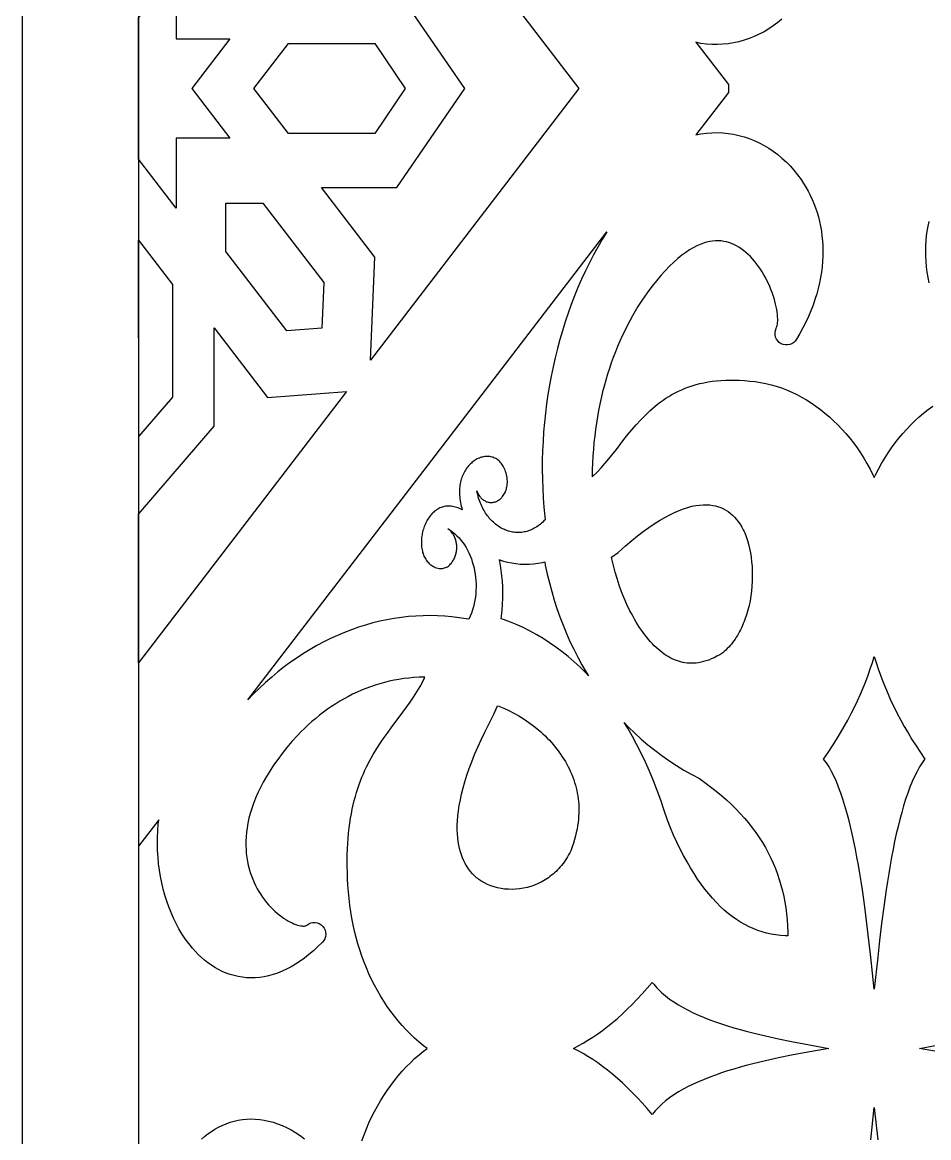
# Model space of a CAD drawing. Extents: x -400 to 400, y -350 to 350.
# Drawn here: x -400 to -244, y -15.4 to 176.6 of the extents above; entities that cross this region are included whole.
import ezdxf

# ---------------------------------------------------------------- set-up
doc = ezdxf.new("R2010")
doc.units = 0
doc.header["$MEASUREMENT"] = 0
doc.layers.add('LAYER_1', color=18, linetype='CONTINUOUS')

msp = doc.modelspace()

# ---------------------------------------------------------------- linework, layer by layer
at = {"layer": 'LAYER_1'}
for points in [[(-400, -350), (400, -350), (400, 350), (-400, 350)], [(-380, 330), (-380, -330), (380, -330), (380, 330)], [(-304.2, 165.2), (-340.08, 118.43), (-339.31, 136.17), (-348.51, 148.15), (-335.5, 148.15), (-323.82, 165.2), (-335.5, 182.26), (-348.51, 182.26), (-339.31, 194.24), (-340.08, 211.98)], [(-373.54, 173.74), (-364.28, 173.74), (-370.83, 165.21), (-370.83, 165.2), (-370.83, 165.19), (-364.28, 156.66), (-373.54, 156.66), (-373.54, 144.6), (-380, 153.03), (-380, 177.38), (-373.54, 185.8)], [(-334.11, 165.2), (-339.34, 157.45), (-354.2, 157.45), (-360.14, 165.2), (-354.2, 172.96), (-339.34, 172.96)], [(-348.09, 131.8), (-348.43, 123.94), (-354.46, 123.5), (-364.96, 137.19), (-364.96, 145.49), (-358.59, 145.49)], [(-300.16, 139.25), (-300.93, 137.93), (-301.67, 136.58), (-302.38, 135.21), (-303.06, 133.81), (-303.71, 132.4), (-304.34, 130.96), (-304.93, 129.51), (-305.5, 128.04), (-306.03, 126.55), (-306.54, 125.04), (-307.02, 123.52), (-307.46, 121.99), (-307.88, 120.44), (-308.27, 118.88), (-308.62, 117.31), (-308.95, 115.73), (-309.25, 114.14), (-309.51, 112.54), (-309.74, 110.94), (-309.95, 109.33), (-310.12, 107.72), (-310.26, 106.1), (-310.36, 104.48), (-310.44, 102.86), (-310.48, 101.24), (-310.49, 99.62), (-310.47, 98), (-310.41, 96.38), (-310.33, 94.77), (-310.2, 93.16), (-310.05, 91.56), (-310.01, 90.99), (-310.21, 90.79), (-310.4, 90.59), (-310.61, 90.41), (-310.81, 90.24), (-311.01, 90.07), (-311.22, 89.92), (-311.43, 89.78), (-311.64, 89.65), (-311.86, 89.52), (-312.07, 89.41), (-312.29, 89.31), (-312.51, 89.21), (-312.73, 89.13), (-312.95, 89.05), (-313.17, 88.99), (-313.4, 88.93), (-313.62, 88.89), (-313.84, 88.85), (-314.07, 88.82), (-314.29, 88.8), (-314.51, 88.79), (-314.74, 88.79), (-314.96, 88.8), (-315.18, 88.81), (-315.41, 88.84), (-315.63, 88.87), (-315.85, 88.92), (-316.07, 88.97), (-316.28, 89.03), (-316.5, 89.1), (-316.71, 89.17), (-316.92, 89.26), (-317.13, 89.35), (-317.34, 89.45), (-317.55, 89.56), (-317.75, 89.68), (-317.95, 89.8), (-318.15, 89.94), (-318.34, 90.08), (-318.53, 90.23), (-318.72, 90.38), (-318.91, 90.55), (-319.09, 90.72), (-319.26, 90.9), (-319.44, 91.08), (-319.61, 91.28), (-319.77, 91.48), (-319.93, 91.69), (-320.09, 91.9), (-320.24, 92.12), (-320.38, 92.35), (-320.52, 92.59), (-320.66, 92.83), (-320.79, 93.08), (-320.91, 93.34), (-321.03, 93.6), (-321.14, 93.87), (-321.25, 94.15), (-321.35, 94.43), (-321.44, 94.72), (-321.53, 95.02), (-321.61, 95.32), (-321.69, 95.63), (-321.75, 95.94), (-321.65, 95.7), (-321.53, 95.46), (-321.4, 95.23), (-321.25, 95.02), (-321.15, 94.89), (-321.04, 94.77), (-320.93, 94.65), (-320.81, 94.55), (-320.7, 94.46), (-320.58, 94.37), (-320.46, 94.29), (-320.33, 94.22), (-320.21, 94.16), (-320.08, 94.1), (-319.95, 94.06), (-319.82, 94.02), (-319.69, 93.99), (-319.56, 93.97), (-319.43, 93.95), (-319.29, 93.95), (-319.16, 93.95), (-319.03, 93.97), (-318.89, 93.99), (-318.76, 94.01), (-318.63, 94.05), (-318.5, 94.1), (-318.37, 94.15), (-318.25, 94.21), (-318.12, 94.28), (-318, 94.36), (-317.88, 94.45), (-317.76, 94.55), (-317.65, 94.65), (-317.53, 94.77), (-317.43, 94.89), (-317.32, 95.02), (-317.21, 95.16), (-317.1, 95.32), (-317, 95.49), (-316.9, 95.66), (-316.82, 95.85), (-316.74, 96.04), (-316.67, 96.25), (-316.62, 96.46), (-316.57, 96.68), (-316.53, 96.91), (-316.51, 97.15), (-316.5, 97.4), (-316.5, 97.66), (-316.51, 97.92), (-316.54, 98.19), (-316.58, 98.47), (-316.64, 98.76), (-316.72, 99.03), (-316.8, 99.29), (-316.89, 99.54), (-316.99, 99.77), (-317.09, 99.99), (-317.2, 100.2), (-317.32, 100.39), (-317.44, 100.58), (-317.58, 100.75), (-317.71, 100.9), (-317.85, 101.05), (-318, 101.18), (-318.15, 101.3), (-318.31, 101.41), (-318.47, 101.51), (-318.63, 101.6), (-318.8, 101.67), (-318.97, 101.74), (-319.14, 101.79), (-319.32, 101.83), (-319.49, 101.86), (-319.67, 101.88), (-319.85, 101.89), (-320.04, 101.89), (-320.22, 101.88), (-320.4, 101.86), (-320.59, 101.83), (-320.77, 101.79), (-320.95, 101.74), (-321.14, 101.68), (-321.32, 101.61), (-321.5, 101.53), (-321.68, 101.45), (-321.86, 101.35), (-322.03, 101.24), (-322.2, 101.13), (-322.37, 101.01), (-322.54, 100.88), (-322.7, 100.74), (-322.86, 100.59), (-323.02, 100.43), (-323.17, 100.27), (-323.31, 100.1), (-323.45, 99.92), (-323.59, 99.73), (-323.72, 99.54), (-323.84, 99.34), (-323.96, 99.13), (-324.07, 98.91), (-324.17, 98.69), (-324.26, 98.46), (-324.35, 98.23), (-324.43, 97.98), (-324.5, 97.74), (-324.57, 97.48), (-324.62, 97.22), (-324.66, 96.96), (-324.7, 96.68), (-324.73, 96.41), (-324.74, 96.12), (-324.74, 95.84), (-324.74, 95.54), (-324.72, 95.24), (-324.69, 94.92), (-324.66, 94.59), (-324.61, 94.27), (-324.56, 93.95), (-324.5, 93.64), (-324.43, 93.32), (-324.35, 93.02), (-324.26, 92.71), (-324.49, 92.83), (-324.73, 92.93), (-324.97, 93.02), (-325.21, 93.11), (-325.45, 93.17), (-325.7, 93.23), (-325.95, 93.28), (-326.2, 93.31), (-326.43, 93.34), (-326.66, 93.34), (-326.88, 93.34), (-327.09, 93.32), (-327.31, 93.29), (-327.51, 93.24), (-327.72, 93.18), (-327.92, 93.11), (-328.11, 93.03), (-328.3, 92.94), (-328.49, 92.83), (-328.67, 92.72), (-328.84, 92.59), (-329.02, 92.46), (-329.18, 92.32), (-329.34, 92.16), (-329.49, 92), (-329.64, 91.84), (-329.79, 91.66), (-329.92, 91.48), (-330.06, 91.29), (-330.18, 91.09), (-330.3, 90.89), (-330.41, 90.68), (-330.52, 90.47), (-330.62, 90.26), (-330.72, 90.03), (-330.8, 89.81), (-330.89, 89.58), (-330.96, 89.35), (-331.03, 89.12), (-331.09, 88.88), (-331.14, 88.64), (-331.19, 88.41), (-331.22, 88.17), (-331.26, 87.93), (-331.28, 87.69), (-331.29, 87.45), (-331.3, 87.21), (-331.3, 86.97), (-331.3, 86.73), (-331.28, 86.5), (-331.26, 86.27), (-331.22, 86.04), (-331.18, 85.81), (-331.13, 85.59), (-331.08, 85.37), (-331.01, 85.16), (-330.93, 84.95), (-330.85, 84.75), (-330.76, 84.55), (-330.65, 84.36), (-330.54, 84.18), (-330.42, 84), (-330.29, 83.83), (-330.15, 83.67), (-330, 83.51), (-329.84, 83.37), (-329.67, 83.23), (-329.49, 83.11), (-329.31, 82.99), (-329.11, 82.88), (-328.9, 82.79), (-328.68, 82.7), (-328.46, 82.65), (-328.25, 82.61), (-328.05, 82.6), (-327.86, 82.6), (-327.67, 82.61), (-327.48, 82.64), (-327.31, 82.69), (-327.14, 82.75), (-326.97, 82.83), (-326.81, 82.91), (-326.66, 83.01), (-326.52, 83.12), (-326.39, 83.25), (-326.26, 83.38), (-326.14, 83.52), (-326.03, 83.67), (-325.93, 83.81), (-325.84, 83.95), (-325.75, 84.09), (-325.67, 84.24), (-325.59, 84.4), (-325.53, 84.56), (-325.47, 84.72), (-325.41, 84.88), (-325.36, 85.04), (-325.32, 85.21), (-325.29, 85.38), (-325.26, 85.55), (-325.24, 85.72), (-325.22, 85.89), (-325.21, 86.07), (-325.21, 86.24), (-325.21, 86.41), (-325.22, 86.59), (-325.24, 86.76), (-325.26, 86.93), (-325.29, 87.1), (-325.32, 87.27), (-325.37, 87.43), (-325.41, 87.6), (-325.47, 87.76), (-325.53, 87.92), (-325.6, 88.07), (-325.67, 88.22), (-325.75, 88.37), (-325.84, 88.52), (-325.93, 88.65), (-326.03, 88.79), (-326.19, 88.98), (-326.37, 89.16), (-326.55, 89.31), (-326.74, 89.45), (-326.53, 89.32), (-326.32, 89.18), (-326.12, 89.04), (-325.92, 88.89), (-325.53, 88.57), (-325.17, 88.23), (-324.82, 87.86), (-324.49, 87.48), (-324.17, 87.07), (-323.88, 86.65), (-323.61, 86.21), (-323.35, 85.75), (-323.12, 85.28), (-322.9, 84.79), (-322.7, 84.29), (-322.53, 83.77), (-322.37, 83.25), (-322.24, 82.72), (-322.13, 82.18), (-322.03, 81.63), (-321.96, 81.08), (-321.92, 80.52), (-321.89, 79.96), (-321.89, 79.39), (-321.91, 78.83), (-321.95, 78.26), (-322.01, 77.7), (-322.1, 77.13), (-322.22, 76.57), (-322.35, 76.02), (-322.51, 75.47), (-322.7, 74.93), (-322.91, 74.39), (-323.15, 73.87), (-323.58, 73.92), (-324.81, 74.12), (-326.04, 74.28), (-327.28, 74.39), (-328.52, 74.46), (-329.76, 74.49), (-331.01, 74.48), (-332.25, 74.42), (-333.5, 74.33), (-334.74, 74.19), (-335.98, 74.01), (-337.22, 73.78), (-338.45, 73.52), (-339.68, 73.22), (-340.91, 72.87), (-342.13, 72.49), (-343.34, 72.06), (-344.54, 71.6), (-345.74, 71.09), (-346.93, 70.55), (-348.11, 69.96), (-349.27, 69.34), (-350.43, 68.68), (-351.57, 67.98), (-352.7, 67.24), (-353.82, 66.47), (-354.92, 65.66), (-356, 64.81), (-357.07, 63.92), (-358.13, 62.99), (-359.16, 62.03), (-360.18, 61.03), (-361.17, 59.99), (-330.27, 100.27), (-299.37, 140.55)], [(-374.13, 131.46), (-374.13, 112.1), (-379.92, 105.37), (-380, 139.1)], [(-357.81, 112.06), (-344.2, 113.06), (-380, 66.39), (-380, 91.96), (-367, 107.09), (-367, 124.04)], [(-281.66, 93.54), (-281.14, 93.47), (-280.65, 93.37), (-280.18, 93.24), (-279.73, 93.07), (-279.3, 92.87), (-278.9, 92.65), (-278.5, 92.39), (-278.12, 92.1), (-277.76, 91.78), (-277.4, 91.43), (-277.05, 91.03), (-276.71, 90.6), (-276.38, 90.15), (-276.28, 89.98), (-276.14, 89.74), (-276.01, 89.49), (-275.88, 89.24), (-275.75, 88.96), (-275.64, 88.72), (-275.39, 88.08), (-275.18, 87.44), (-274.98, 86.77), (-274.81, 86.06), (-274.66, 85.31), (-274.54, 84.54), (-274.45, 83.75), (-274.38, 82.94), (-274.34, 82.11), (-274.33, 81.27), (-274.35, 80.42), (-274.4, 79.57), (-274.48, 78.72), (-274.59, 77.88), (-274.73, 77.04), (-274.9, 76.22), (-275.1, 75.41), (-275.33, 74.63), (-275.6, 73.83), (-275.73, 73.49), (-275.88, 73.12), (-276.03, 72.76), (-276.19, 72.41), (-276.36, 72.06), (-276.53, 71.73), (-276.71, 71.4), (-276.9, 71.08), (-277.09, 70.76), (-277.29, 70.46), (-277.5, 70.16), (-277.72, 69.88), (-277.94, 69.6), (-278.17, 69.33), (-278.4, 69.07), (-278.65, 68.81), (-278.9, 68.57), (-279.15, 68.34), (-279.42, 68.11), (-279.58, 67.99), (-279.95, 67.76), (-280.44, 67.49), (-280.92, 67.24), (-281.39, 67.03), (-281.84, 66.85), (-282.29, 66.69), (-282.73, 66.57), (-283.16, 66.46), (-283.57, 66.38), (-283.98, 66.33), (-284.39, 66.3), (-284.78, 66.28), (-285.17, 66.29), (-285.55, 66.32), (-285.93, 66.37), (-286.3, 66.44), (-286.67, 66.53), (-287.03, 66.63), (-287.4, 66.76), (-287.75, 66.9), (-288.11, 67.06), (-288.46, 67.24), (-288.81, 67.43), (-289.16, 67.65), (-289.51, 67.88), (-289.85, 68.13), (-290.2, 68.4), (-290.53, 68.69), (-290.87, 68.99), (-291.2, 69.31), (-291.53, 69.65), (-291.86, 70), (-292.18, 70.37), (-292.5, 70.76), (-292.82, 71.16), (-293.13, 71.57), (-293.43, 72), (-293.73, 72.45), (-294.03, 72.9), (-294.32, 73.37), (-294.6, 73.85), (-294.87, 74.34), (-295.14, 74.84), (-295.4, 75.33), (-295.91, 76.41), (-296.39, 77.49), (-296.83, 78.59), (-297.24, 79.72), (-297.61, 80.85), (-297.95, 81.99), (-298.25, 83.14), (-298.52, 84.27), (-298.58, 84.56), (-297.45, 85.33), (-296.14, 86.5), (-295.1, 87.39), (-294.09, 88.21), (-293.1, 88.97), (-292.13, 89.67), (-291.2, 90.31), (-290.29, 90.88), (-289.4, 91.39), (-288.55, 91.85), (-287.72, 92.25), (-286.93, 92.59), (-286.16, 92.88), (-285.43, 93.11), (-284.72, 93.3), (-284.05, 93.43), (-283.41, 93.52), (-282.8, 93.57), (-282.22, 93.58)], [(-317.85, 84.11), (-317.16, 83.89), (-316.46, 83.7), (-315.75, 83.55), (-315.02, 83.44), (-314.28, 83.37), (-313.53, 83.33), (-312.77, 83.34), (-312, 83.4), (-311.22, 83.49), (-310.43, 83.63), (-310.07, 83.72), (-309.97, 83.17), (-309.64, 81.65), (-309.27, 80.14), (-308.87, 78.65), (-308.43, 77.17), (-307.96, 75.71), (-307.45, 74.27), (-306.91, 72.85), (-306.33, 71.44), (-305.72, 70.05), (-305.07, 68.69), (-304.39, 67.35), (-303.67, 66.03), (-302.91, 64.73), (-302.55, 64.14), (-303, 64.62), (-303.99, 65.6), (-305.01, 66.54), (-306.04, 67.43), (-307.09, 68.27), (-308.15, 69.07), (-309.23, 69.83), (-310.32, 70.54), (-311.43, 71.2), (-312.55, 71.81), (-313.68, 72.38), (-314.82, 72.9), (-315.98, 73.38), (-317.14, 73.81), (-317.57, 73.95), (-317.5, 74.41), (-317.4, 75.44), (-317.32, 76.46), (-317.28, 77.47), (-317.27, 78.46), (-317.3, 79.44), (-317.35, 80.4), (-317.44, 81.35), (-317.56, 82.28), (-317.7, 83.19), (-317.87, 84.08), (-317.88, 84.13)], [(-253.01, 66.41), (-252.65, 65.32), (-252.27, 64.24), (-251.86, 63.14), (-251.42, 62.05), (-250.96, 60.95), (-250.46, 59.85), (-249.93, 58.74), (-249.38, 57.63), (-248.79, 56.52), (-248.18, 55.41), (-247.53, 54.29), (-246.85, 53.17), (-246.13, 52.05), (-245.39, 50.93), (-244.61, 49.81), (-244.85, 49.5), (-245.09, 49.17), (-245.32, 48.82), (-245.54, 48.45), (-245.98, 47.67), (-246.41, 46.82), (-246.81, 45.92), (-247.21, 44.96), (-247.58, 43.94), (-247.94, 42.88), (-248.29, 41.77), (-248.62, 40.61), (-248.94, 39.41), (-249.25, 38.18), (-249.54, 36.91), (-249.83, 35.6), (-250.1, 34.27), (-250.35, 32.91), (-250.6, 31.53), (-250.84, 30.13), (-251.07, 28.71), (-251.29, 27.28), (-251.7, 24.39), (-252.07, 21.49), (-252.42, 18.59), (-252.75, 15.72), (-253.34, 10.17), (-253.93, 15.72), (-254.25, 18.59), (-254.6, 21.49), (-254.98, 24.39), (-255.39, 27.28), (-255.61, 28.71), (-255.83, 30.13), (-256.07, 31.53), (-256.32, 32.91), (-256.58, 34.27), (-256.85, 35.6), (-257.13, 36.91), (-257.42, 38.18), (-257.73, 39.41), (-258.05, 40.61), (-258.38, 41.77), (-258.73, 42.88), (-259.09, 43.94), (-259.47, 44.96), (-259.86, 45.92), (-260.26, 46.82), (-260.69, 47.67), (-261.13, 48.45), (-261.35, 48.82), (-261.59, 49.17), (-261.82, 49.5), (-262.06, 49.81), (-261.28, 50.93), (-260.54, 52.05), (-259.83, 53.17), (-259.15, 54.29), (-258.5, 55.41), (-257.88, 56.52), (-257.29, 57.63), (-256.74, 58.74), (-256.21, 59.85), (-255.72, 60.95), (-255.25, 62.05), (-254.81, 63.14), (-254.4, 64.24), (-254.02, 65.32), (-253.67, 66.41), (-253.34, 67.48)], [(-317.99, 58.89), (-317.12, 58.55), (-316.24, 58.15), (-315.37, 57.71), (-314.5, 57.22), (-313.63, 56.69), (-312.79, 56.11), (-311.96, 55.49), (-311.13, 54.82), (-310.76, 54.49), (-310.37, 54.14), (-310, 53.78), (-309.63, 53.41), (-309.27, 53.04), (-308.92, 52.65), (-308.58, 52.26), (-308.25, 51.87), (-307.93, 51.46), (-307.62, 51.05), (-307.33, 50.64), (-307.04, 50.21), (-306.77, 49.79), (-306.51, 49.36), (-306.27, 48.92), (-306.03, 48.48), (-305.82, 48.04), (-305.61, 47.6), (-305.42, 47.15), (-305.24, 46.7), (-305.07, 46.24), (-304.92, 45.78), (-304.79, 45.32), (-304.66, 44.86), (-304.55, 44.39), (-304.46, 43.92), (-304.38, 43.45), (-304.31, 42.97), (-304.26, 42.48), (-304.22, 41.99), (-304.2, 41.49), (-304.19, 40.99), (-304.2, 40.47), (-304.23, 39.95), (-304.27, 39.41), (-304.33, 38.87), (-304.41, 38.31), (-304.51, 37.74), (-304.63, 37.16), (-304.77, 36.56), (-304.93, 35.95), (-305.11, 35.33), (-305.32, 34.69), (-305.5, 34.2), (-305.6, 34), (-305.77, 33.65), (-305.95, 33.31), (-306.13, 32.99), (-306.33, 32.67), (-306.53, 32.36), (-306.73, 32.07), (-306.95, 31.78), (-307.17, 31.5), (-307.4, 31.23), (-307.63, 30.97), (-307.87, 30.71), (-308.12, 30.47), (-308.37, 30.23), (-308.63, 30.01), (-308.89, 29.79), (-309.16, 29.58), (-309.44, 29.38), (-309.72, 29.19), (-309.98, 29.02), (-310.59, 28.67), (-311.2, 28.37), (-311.82, 28.11), (-312.45, 27.89), (-313.09, 27.7), (-313.73, 27.56), (-314.39, 27.45), (-315.04, 27.39), (-315.69, 27.36), (-316.33, 27.38), (-316.97, 27.43), (-317.59, 27.51), (-318.2, 27.64), (-318.79, 27.8), (-319.36, 27.99), (-319.91, 28.22), (-320.43, 28.47), (-320.92, 28.75), (-321.4, 29.07), (-321.59, 29.22), (-321.8, 29.38), (-322, 29.55), (-322.19, 29.73), (-322.37, 29.91), (-322.5, 30.04), (-322.85, 30.46), (-323.18, 30.91), (-323.48, 31.36), (-323.75, 31.83), (-324, 32.31), (-324.22, 32.8), (-324.42, 33.31), (-324.59, 33.85), (-324.74, 34.4), (-324.87, 34.98), (-324.97, 35.6), (-325.05, 36.24), (-325.11, 36.92), (-325.13, 37.64), (-325.13, 38.4), (-325.09, 39.19), (-325.02, 40.03), (-324.92, 40.91), (-324.78, 41.83), (-324.59, 42.79), (-324.37, 43.78), (-324.11, 44.82), (-323.81, 45.9), (-323.46, 47.01), (-323.06, 48.16), (-322.62, 49.35), (-322.13, 50.57), (-321.6, 51.83), (-321.02, 53.12), (-320.38, 54.44), (-319.7, 55.8), (-318.8, 57.5), (-318.21, 58.97)], [(-295.62, 55.31), (-294.55, 54.26), (-293.44, 53.25), (-292.31, 52.27), (-291.13, 51.32), (-289.93, 50.41), (-288.68, 49.53), (-287.41, 48.69), (-286.1, 47.89), (-284.76, 47.12), (-283.45, 46.43), (-282.48, 45.76), (-281.51, 45.03), (-280.57, 44.3), (-279.66, 43.55), (-278.79, 42.79), (-277.96, 42.02), (-277.17, 41.23), (-276.41, 40.44), (-275.69, 39.63), (-275, 38.81), (-274.35, 37.98), (-273.73, 37.14), (-273.15, 36.29), (-272.6, 35.42), (-272.09, 34.55), (-271.61, 33.66), (-271.16, 32.77), (-270.75, 31.86), (-270.36, 30.94), (-270.01, 30.01), (-269.69, 29.07), (-269.41, 28.11), (-269.15, 27.14), (-268.92, 26.16), (-268.73, 25.17), (-268.56, 24.17), (-268.43, 23.15), (-268.33, 22.11), (-268.25, 21.07), (-268.21, 20.01), (-268.2, 19.37), (-268.69, 19.38), (-269.5, 19.44), (-270.3, 19.54), (-271.1, 19.67), (-271.88, 19.85), (-272.65, 20.06), (-273.41, 20.32), (-274.16, 20.61), (-274.9, 20.95), (-275.64, 21.32), (-276.36, 21.74), (-277.07, 22.19), (-277.78, 22.69), (-278.48, 23.23), (-279.16, 23.82), (-279.84, 24.44), (-280.52, 25.11), (-281.18, 25.83), (-281.83, 26.59), (-282.48, 27.39), (-283.11, 28.24), (-283.74, 29.13), (-284.36, 30.08), (-284.97, 31.06), (-285.57, 32.1), (-286.17, 33.18), (-286.75, 34.31), (-287.32, 35.49), (-287.89, 36.72), (-288.44, 37.99), (-288.96, 39.26), (-289.49, 40.95), (-290.08, 42.7), (-290.69, 44.41), (-291.34, 46.07), (-292.01, 47.69), (-292.71, 49.26), (-293.44, 50.79), (-294.19, 52.27), (-294.97, 53.71), (-295.77, 55.11), (-296.38, 56.1)], [(-291.31, 11.06), (-291.06, 10.75), (-290.79, 10.45), (-290.51, 10.16), (-289.91, 9.58), (-289.26, 9.03), (-288.57, 8.5), (-287.83, 7.99), (-287.05, 7.5), (-286.23, 7.03), (-285.38, 6.58), (-284.49, 6.14), (-283.58, 5.73), (-282.63, 5.33), (-281.65, 4.94), (-280.65, 4.58), (-279.63, 4.22), (-278.59, 3.89), (-277.53, 3.56), (-276.45, 3.25), (-275.37, 2.96), (-274.27, 2.67), (-272.05, 2.14), (-269.82, 1.65), (-267.6, 1.19), (-265.39, 0.77), (-261.14, 0), (-265.39, -0.77), (-267.6, -1.19), (-269.82, -1.65), (-272.05, -2.14), (-274.27, -2.67), (-275.37, -2.96), (-276.45, -3.25), (-277.53, -3.56), (-278.59, -3.89), (-279.63, -4.22), (-280.65, -4.58), (-281.65, -4.94), (-282.63, -5.33), (-283.58, -5.73), (-284.49, -6.14), (-285.38, -6.58), (-286.23, -7.03), (-287.05, -7.5), (-287.83, -7.99), (-288.57, -8.5), (-289.26, -9.03), (-289.91, -9.58), (-290.51, -10.16), (-290.79, -10.45), (-291.06, -10.75), (-291.31, -11.06), (-291.55, -11.37), (-292.41, -10.36), (-293.27, -9.39), (-294.13, -8.46), (-294.99, -7.57), (-295.85, -6.73), (-296.7, -5.92), (-297.55, -5.16), (-298.41, -4.43), (-299.25, -3.75), (-300.1, -3.1), (-300.94, -2.49), (-301.78, -1.92), (-302.62, -1.39), (-303.46, -0.89), (-304.29, -0.43), (-305.11, 0), (-304.29, 0.43), (-303.46, 0.89), (-302.62, 1.39), (-301.78, 1.92), (-300.94, 2.49), (-300.1, 3.1), (-299.25, 3.75), (-298.41, 4.43), (-297.55, 5.16), (-296.7, 5.92), (-295.85, 6.73), (-294.99, 7.57), (-294.13, 8.46), (-293.27, 9.39), (-292.41, 10.36), (-291.55, 11.37)]]:
    msp.add_lwpolyline(points, close=True, dxfattribs=at)
for points in [[(-269.23, 177.17), (-269.96, 176.56), (-270.72, 175.99), (-271.51, 175.47), (-272.31, 174.98), (-273.14, 174.55), (-273.99, 174.15), (-274.86, 173.81), (-275.74, 173.51), (-276.64, 173.26), (-277.55, 173.06), (-278.47, 172.91), (-279.4, 172.82), (-280.33, 172.78), (-281.28, 172.79), (-282.22, 172.87), (-283.17, 172.99), (-284.05, 173.17), (-278.46, 165.89), (-278.46, 165.2), (-278.46, 164.51), (-284.05, 157.23), (-283.17, 157.41), (-282.22, 157.54), (-281.28, 157.61), (-280.33, 157.62), (-279.4, 157.58), (-278.47, 157.49), (-277.55, 157.34), (-276.64, 157.14), (-275.74, 156.89), (-274.86, 156.6), (-273.99, 156.25), (-273.14, 155.86), (-272.31, 155.42), (-271.51, 154.94), (-270.72, 154.41), (-269.96, 153.84), (-269.23, 153.24), (-268.52, 152.59), (-267.84, 151.9), (-267.17, 151.16), (-265.94, 149.56), (-265.5, 148.89), (-265.1, 148.23), (-264.72, 147.55), (-264.36, 146.86), (-264.03, 146.14), (-263.73, 145.41), (-263.45, 144.66), (-263.19, 143.9), (-262.96, 143.12), (-262.76, 142.32), (-262.59, 141.51), (-262.45, 140.68), (-262.34, 139.84), (-262.25, 138.99), (-262.2, 138.12), (-262.18, 137.24), (-262.2, 136.35), (-262.24, 135.45), (-262.32, 134.54), (-262.44, 133.62), (-262.59, 132.69), (-262.77, 131.76), (-262.99, 130.81), (-263.25, 129.86), (-263.55, 128.9), (-263.88, 127.93), (-264.26, 126.96), (-264.67, 125.99), (-265.12, 125.01), (-265.61, 124.02), (-266.14, 123.03), (-266.7, 122.06, -0.963014), (-270.23, 123.93), (-270.15, 124.12), (-270.1, 124.24), (-270.05, 124.42), (-270.01, 124.65), (-269.98, 124.91), (-269.96, 125.22), (-269.96, 125.56), (-269.98, 125.93), (-270.01, 126.33), (-270.06, 126.75), (-270.13, 127.19), (-270.22, 127.65), (-270.32, 128.12), (-270.45, 128.61), (-270.59, 129.11), (-270.75, 129.61), (-270.93, 130.12), (-271.12, 130.63), (-271.34, 131.14), (-271.57, 131.66), (-271.81, 132.17), (-272.07, 132.67), (-272.35, 133.17), (-272.64, 133.66), (-272.95, 134.13), (-273.27, 134.6), (-273.6, 135.04), (-273.95, 135.48), (-274.3, 135.89), (-274.67, 136.28), (-275.05, 136.66), (-275.44, 137), (-275.83, 137.33), (-276.24, 137.62), (-276.65, 137.89), (-277.07, 138.14), (-277.49, 138.35), (-277.92, 138.54), (-278.35, 138.69), (-278.8, 138.81), (-279.25, 138.91), (-279.71, 138.97), (-280.18, 139), (-280.66, 139), (-281.16, 138.96), (-281.67, 138.88), (-282.2, 138.76), (-282.75, 138.59), (-283.32, 138.38), (-283.91, 138.12), (-284.52, 137.8), (-285.15, 137.43), (-285.8, 137), (-286.47, 136.51), (-287.16, 135.95), (-287.86, 135.32), (-288.59, 134.63), (-289.32, 133.86), (-290.07, 133.02), (-290.84, 132.11), (-291.62, 131.11), (-292.41, 130.04), (-293.22, 128.89), (-294.02, 127.67), (-294.49, 126.88), (-294.96, 126.06), (-295.42, 125.22), (-295.87, 124.37), (-296.3, 123.5), (-296.72, 122.62), (-297.13, 121.72), (-297.52, 120.8), (-297.9, 119.88), (-298.26, 118.93), (-298.61, 117.98), (-298.94, 117.01), (-299.25, 116.02), (-299.55, 115.02), (-299.84, 114.01), (-300.1, 112.98), (-300.35, 111.94), (-300.58, 110.88), (-300.8, 109.82), (-301, 108.73), (-301.17, 107.64), (-301.33, 106.53), (-301.47, 105.41), (-301.59, 104.27), (-301.69, 103.12), (-301.78, 101.96), (-301.84, 100.79), (-301.88, 99.6), (-301.9, 98.4), (-301.9, 98.36), (-301.77, 98.48), (-301.06, 99.18), (-300.38, 99.91), (-299.71, 100.68), (-299.06, 101.46), (-297.74, 103.11), (-296.43, 104.79), (-295.75, 105.64), (-295.06, 106.48), (-294.34, 107.32), (-293.59, 108.15), (-292.8, 108.96), (-291.98, 109.75), (-291.12, 110.5), (-290.65, 110.88), (-290.19, 111.23), (-289.7, 111.58), (-289.21, 111.91), (-288.7, 112.23), (-288.17, 112.54), (-287.62, 112.84), (-287.06, 113.12), (-286.49, 113.38), (-285.89, 113.63), (-285.28, 113.85), (-284.66, 114.06), (-284.01, 114.26), (-283.35, 114.43), (-282.66, 114.58), (-281.96, 114.71), (-281.24, 114.82), (-280.51, 114.91), (-279.75, 114.97), (-278.97, 115.01), (-278.17, 115.03), (-277.36, 115.03), (-276.52, 115), (-275.66, 114.95), (-274.77, 114.87), (-273.86, 114.77), (-272.94, 114.63), (-272.02, 114.45), (-271.11, 114.23), (-270.2, 113.97), (-269.31, 113.67), (-268.42, 113.34), (-267.55, 112.96), (-266.69, 112.55), (-265.85, 112.11), (-265.01, 111.62), (-264.19, 111.11), (-263.39, 110.56), (-262.6, 109.97), (-261.83, 109.36), (-261.07, 108.71), (-260.33, 108.04), (-259.61, 107.33), (-258.91, 106.59), (-258.23, 105.83), (-257.57, 105.03), (-256.93, 104.21), (-256.31, 103.36), (-255.71, 102.49), (-255.14, 101.59), (-254.59, 100.66), (-254.06, 99.71), (-253.56, 98.74), (-253.34, 98.27), (-253.12, 98.74), (-252.61, 99.71), (-252.09, 100.66), (-251.53, 101.59), (-250.96, 102.49), (-250.36, 103.36), (-249.74, 104.21), (-249.1, 105.03), (-248.44, 105.83), (-247.76, 106.59), (-247.06, 107.33), (-246.34, 108.04), (-245.6, 108.71), (-244.84, 109.36), (-244.07, 109.97), (-243.28, 110.56)], [(-341.55, -15.9), (-341.17, -14.86), (-340.76, -13.84), (-340.32, -12.84), (-339.86, -11.85), (-339.37, -10.89), (-338.86, -9.94), (-338.32, -9.02), (-337.76, -8.11), (-337.18, -7.23), (-336.57, -6.37), (-335.94, -5.54), (-335.29, -4.73), (-334.62, -3.94), (-333.92, -3.19), (-333.2, -2.46), (-332.46, -1.76), (-331.7, -1.09), (-330.92, -0.46), (-330.31, 0), (-330.92, 0.46), (-331.7, 1.09), (-332.46, 1.76), (-333.2, 2.46), (-333.92, 3.19), (-334.62, 3.94), (-335.29, 4.73), (-335.94, 5.54), (-336.57, 6.37), (-337.18, 7.23), (-337.76, 8.11), (-338.32, 9.02), (-338.86, 9.94), (-339.37, 10.89), (-339.86, 11.85), (-340.32, 12.84), (-340.76, 13.84), (-341.17, 14.86), (-341.55, 15.9), (-341.91, 16.95), (-342.24, 18.01), (-342.54, 19.09), (-342.82, 20.18), (-343.06, 21.28), (-343.28, 22.4), (-343.47, 23.52), (-343.63, 24.65), (-343.76, 25.79), (-343.86, 26.93), (-343.94, 28.08), (-344, 29.2), (-344.04, 30.28), (-344.06, 31.33), (-344.06, 32.36), (-344.05, 33.36), (-344.01, 34.32), (-343.97, 35.27), (-343.9, 36.18), (-343.82, 37.07), (-343.73, 37.94), (-343.62, 38.78), (-343.49, 39.6), (-343.35, 40.4), (-343.2, 41.18), (-343.04, 41.93), (-342.86, 42.66), (-342.66, 43.38), (-342.46, 44.07), (-342.25, 44.75), (-342.02, 45.41), (-341.78, 46.05), (-341.54, 46.67), (-341.28, 47.28), (-341.01, 47.87), (-340.74, 48.46), (-340.17, 49.56), (-339.58, 50.61), (-338.96, 51.62), (-338.33, 52.59), (-337.69, 53.53), (-337.04, 54.43), (-336.39, 55.32), (-335.1, 57.03), (-333.84, 58.74), (-333.23, 59.6), (-332.64, 60.47), (-332.07, 61.37), (-331.53, 62.3), (-331, 63.27), (-330.75, 63.76), (-330.69, 63.9), (-330.82, 63.9), (-331.71, 63.88), (-332.58, 63.83), (-333.45, 63.75), (-334.31, 63.65), (-335.16, 63.52), (-336, 63.37), (-336.83, 63.19), (-337.65, 62.99), (-338.46, 62.77), (-339.26, 62.52), (-340.05, 62.25), (-340.84, 61.96), (-341.61, 61.64), (-342.37, 61.31), (-343.13, 60.95), (-343.87, 60.57), (-344.61, 60.17), (-345.34, 59.75), (-346.05, 59.3), (-346.76, 58.84), (-347.46, 58.36), (-348.14, 57.86), (-348.82, 57.34), (-349.49, 56.8), (-350.14, 56.25), (-350.79, 55.67), (-351.43, 55.08), (-352.05, 54.47), (-352.65, 53.87), (-353.58, 52.83), (-354.46, 51.78), (-355.28, 50.75), (-356.04, 49.73), (-356.75, 48.73), (-357.4, 47.74), (-357.99, 46.77), (-358.53, 45.82), (-359.02, 44.88), (-359.46, 43.96), (-359.86, 43.05), (-360.2, 42.16), (-360.51, 41.29), (-360.77, 40.44), (-360.98, 39.6), (-361.16, 38.78), (-361.3, 37.98), (-361.41, 37.2), (-361.48, 36.43), (-361.51, 35.68), (-361.52, 34.95), (-361.49, 34.23), (-361.44, 33.53), (-361.35, 32.85), (-361.24, 32.19), (-361.11, 31.54), (-360.95, 30.91), (-360.76, 30.29), (-360.56, 29.7), (-360.34, 29.12), (-360.09, 28.56), (-359.83, 28.01), (-359.55, 27.48), (-359.26, 26.98), (-358.95, 26.49), (-358.63, 26.01), (-358.3, 25.56), (-357.95, 25.13), (-357.6, 24.72), (-357.24, 24.33), (-356.87, 23.95), (-356.5, 23.6), (-356.13, 23.27), (-355.76, 22.97), (-355.38, 22.68), (-355.01, 22.42), (-354.64, 22.18), (-354.28, 21.96), (-353.92, 21.77), (-353.57, 21.6), (-353.24, 21.45), (-352.92, 21.33), (-352.62, 21.23), (-352.34, 21.16), (-352.08, 21.11), (-351.84, 21.07), (-351.64, 21.06), (-351.47, 21.06), (-351.33, 21.07), (-351.23, 21.09), (-351.17, 21.11), (-351.14, 21.13), (-351.13, 21.13), (-351.02, 21.22, -0.955547), (-348.36, 18.25), (-349.1, 17.51), (-349.87, 16.81), (-350.65, 16.15), (-351.42, 15.55), (-352.19, 15), (-352.97, 14.49), (-353.74, 14.04), (-354.51, 13.63), (-355.29, 13.28), (-356.06, 12.97), (-356.83, 12.71), (-357.6, 12.5), (-358.37, 12.34), (-359.13, 12.22), (-359.89, 12.16), (-360.64, 12.14), (-361.38, 12.17), (-362.12, 12.24), (-362.84, 12.36), (-363.54, 12.52), (-364.24, 12.72), (-364.91, 12.97), (-365.58, 13.25), (-366.22, 13.57), (-366.85, 13.92), (-367.45, 14.31), (-368.04, 14.73), (-368.61, 15.18), (-369.17, 15.65), (-369.7, 16.16), (-370.21, 16.69), (-370.73, 17.27), (-371.96, 18.88), (-372.52, 19.74), (-373.04, 20.6), (-373.52, 21.5), (-373.97, 22.43), (-374.39, 23.38), (-374.78, 24.36), (-375.13, 25.36), (-375.45, 26.38), (-375.74, 27.43), (-375.99, 28.49), (-376.21, 29.57), (-376.39, 30.66), (-376.53, 31.77), (-376.64, 32.89), (-376.71, 34.01), (-376.74, 35.15), (-376.73, 36.29), (-376.68, 37.43), (-376.59, 38.58), (-376.5, 39.33), (-380, 34.78), (-380, -34.78)]]:
    msp.add_lwpolyline(points, format="xyb", dxfattribs=at)
for points in [[(-243.9, 131.76), (-244.08, 132.69), (-244.23, 133.62), (-244.35, 134.54), (-244.43, 135.45), (-244.48, 136.35), (-244.49, 137.24), (-244.47, 138.12), (-244.42, 138.99), (-244.34, 139.84), (-244.22, 140.68), (-244.08, 141.51), (-243.91, 142.32)], [(-241.28, -0.77), (-245.53, 0), (-241.28, 0.77)], [(-253.93, -15.72), (-253.34, -10.17), (-252.75, -15.72)], [(-369.17, -15.65), (-368.61, -15.18), (-368.04, -14.73), (-367.45, -14.31), (-366.85, -13.92), (-366.22, -13.57), (-365.58, -13.25), (-364.91, -12.97), (-364.24, -12.72), (-363.54, -12.52), (-362.84, -12.36), (-362.12, -12.24), (-361.38, -12.17), (-360.64, -12.14), (-359.89, -12.16), (-359.13, -12.22), (-358.37, -12.34), (-357.6, -12.5), (-356.83, -12.71), (-356.06, -12.97), (-355.29, -13.28), (-354.51, -13.63), (-353.74, -14.04), (-352.97, -14.49), (-352.19, -15), (-351.42, -15.55)]]:
    msp.add_lwpolyline(points, dxfattribs=at)

doc.saveas('drawing.dxf')
